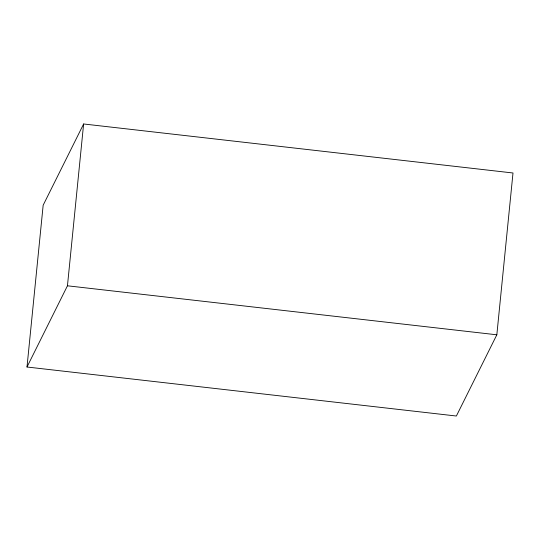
<?xml version="1.0" encoding="UTF-8"?>
<svg xmlns="http://www.w3.org/2000/svg" width="540" height="540" viewBox="0 0 540 540"><rect width="100%" height="100%" fill="white"/><g stroke="black" fill="none" stroke-linecap="round" stroke-linejoin="round"><path stroke-width="0.81" d="M27 367.011L43.166 205.2L83.626 123.977L513 172.989L496.834 334.8L456.374 416.023L27 367.011L67.453 285.795L83.626 123.977M67.453 285.795L496.834 334.8"/></g></svg>
